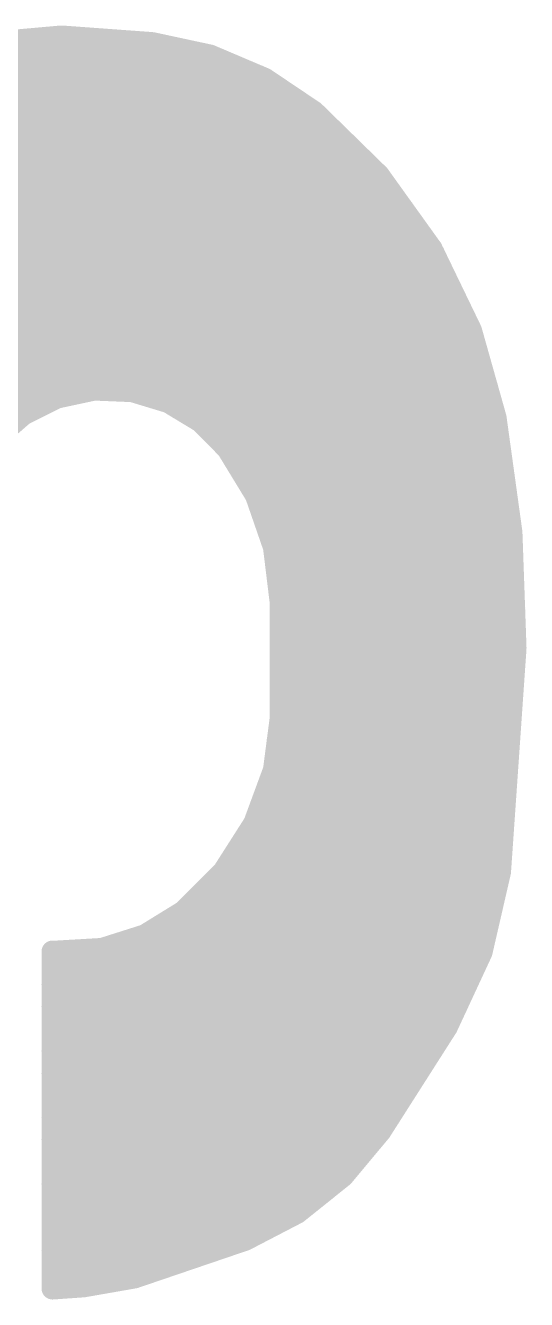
# Model space of a CAD drawing. Extents: x -0.1 to 30.6, y -0.1 to 52.6.
# Drawn here: x 14.349 to 14.924, y 20.34 to 21.8 of the extents above; entities that cross this region are included whole.
import ezdxf

# ---------------------------------------------------------------- set-up
doc = ezdxf.new("R2010")
doc.units = 0
doc.layers.add('21', color=41, linetype='CONTINUOUS')

msp = doc.modelspace()

# ---------------------------------------------------------------- linework, layer by layer
at = {"layer": '21', "const_width": 0.0254}
for points in [[(14.3904, 21.7878), (14.2849, 21.7784)], [(14.4945, 21.7802), (14.3904, 21.7878)], [(14.5609, 21.7659), (14.4945, 21.7802)], [(14.2535, 21.7678), (14.5521, 21.7678)], [(14.6235, 21.7393), (14.5609, 21.7659)], [(14.181, 21.7424), (14.6163, 21.7424)], [(14.6799, 21.7014), (14.6235, 21.7393)], [(14.1408, 21.717), (14.6567, 21.717)], [(14.1141, 21.6916), (14.6899, 21.6916)], [(14.7542, 21.6288), (14.6799, 21.7014)], [(14.0937, 21.6662), (14.7159, 21.6662)], [(14.075, 21.6408), (14.7419, 21.6408)], [(14.8148, 21.5444), (14.7542, 21.6288)], [(14.0566, 21.6154), (14.7638, 21.6154)], [(14.043, 21.59), (14.7821, 21.59)], [(14.6647, 21.4779), (14.3319, 21.5897)], [(14.3243, 21.5795), (14.6494, 21.4703)], [(14.2922, 21.5646), (14.4066, 21.5646)], [(14.3687, 21.5646), (14.8003, 21.5646)], [(14.86, 21.4509), (14.8148, 21.5444)], [(14.2774, 21.5392), (14.4822, 21.5392)], [(14.4443, 21.5392), (14.8174, 21.5392)], [(14.2626, 21.5138), (14.5578, 21.5138)], [(14.5199, 21.5138), (14.8296, 21.5138)], [(14.2478, 21.4884), (14.6334, 21.4884)], [(14.5955, 21.4884), (14.8419, 21.4884)], [(14.7561, 21.0664), (14.6647, 21.4779)], [(14.2331, 21.463), (14.668, 21.463)], [(14.6494, 21.4703), (14.7383, 21.0766)], [(14.651, 21.463), (14.8541, 21.463)], [(14.8882, 21.3509), (14.86, 21.4509)], [(14.2183, 21.4376), (14.6737, 21.4376)], [(14.6568, 21.4376), (14.8637, 21.4376)], [(14.2035, 21.4122), (14.6793, 21.4122)], [(14.6625, 21.4122), (14.8709, 21.4122)], [(14.1888, 21.3868), (14.6849, 21.3868)], [(14.6683, 21.3868), (14.8781, 21.3868)], [(14.3464, 21.3546), (14.3854, 21.3741)], [(14.3854, 21.3741), (14.428, 21.3832)], [(14.428, 21.3832), (14.4716, 21.3814)], [(14.4716, 21.3814), (14.5132, 21.3688)], [(14.174, 21.3614), (14.3599, 21.3614)], [(14.3135, 21.326), (14.3464, 21.3546)], [(14.5132, 21.3688), (14.5504, 21.3463)], [(14.5254, 21.3614), (14.6906, 21.3614)], [(14.674, 21.3614), (14.8852, 21.3614)], [(14.5504, 21.3463), (14.5809, 21.3154)], [(14.9064, 21.2194), (14.8882, 21.3509)], [(14.5606, 21.336), (14.6962, 21.336)], [(14.6797, 21.336), (14.8903, 21.336)], [(14.5809, 21.3154), (14.6136, 21.2618)], [(14.5838, 21.3106), (14.7019, 21.3106)], [(14.6855, 21.3106), (14.8938, 21.3106)], [(14.5993, 21.2852), (14.7075, 21.2852)], [(14.6912, 21.2852), (14.8973, 21.2852)], [(14.6136, 21.2618), (14.6342, 21.2024)], [(14.6143, 21.2598), (14.7131, 21.2598)], [(14.6969, 21.2598), (14.9008, 21.2598)], [(14.6231, 21.2344), (14.7188, 21.2344)], [(14.7027, 21.2344), (14.9043, 21.2344)], [(14.6319, 21.209), (14.7244, 21.209)], [(14.7084, 21.209), (14.9068, 21.209)], [(14.9111, 21.0868), (14.9064, 21.2194)], [(14.6342, 21.2024), (14.6418, 21.1401)], [(14.6365, 21.1836), (14.7301, 21.1836)], [(14.7141, 21.1836), (14.9077, 21.1836)], [(14.6396, 21.1582), (14.7357, 21.1582)], [(14.7199, 21.1582), (14.9086, 21.1582)], [(14.6418, 21.1401), (14.6418, 21.0055)], [(14.6418, 21.1328), (14.7414, 21.1328)], [(14.7256, 21.1328), (14.9095, 21.1328)], [(14.6418, 21.1074), (14.747, 21.1074)], [(14.7313, 21.1074), (14.9104, 21.1074)], [(14.6418, 21.082), (14.7526, 21.082)], [(14.7371, 21.082), (14.9108, 21.082)], [(14.8933, 20.8302), (14.9111, 21.0868)], [(14.7383, 21.0766), (14.3802, 20.3527)], [(14.3802, 20.3527), (14.7561, 21.0664)], [(14.6418, 21.0566), (14.7509, 21.0566)], [(14.7284, 21.0566), (14.909, 21.0566)], [(14.6418, 21.0312), (14.7376, 21.0312)], [(14.7158, 21.0312), (14.9072, 21.0312)], [(14.6418, 21.0055), (14.6342, 20.9471)], [(14.6418, 21.0058), (14.7242, 21.0058)], [(14.7033, 21.0058), (14.9055, 21.0058)], [(14.6385, 20.9804), (14.7108, 20.9804)], [(14.6907, 20.9804), (14.9037, 20.9804)], [(14.6342, 20.9471), (14.6116, 20.8858)], [(14.6352, 20.955), (14.6974, 20.955)], [(14.6781, 20.955), (14.902, 20.955)], [(14.6278, 20.9296), (14.684, 20.9296)], [(14.6656, 20.9296), (14.9002, 20.9296)], [(14.6184, 20.9042), (14.6707, 20.9042)], [(14.653, 20.9042), (14.8984, 20.9042)], [(14.6116, 20.8858), (14.5764, 20.8307)], [(14.6072, 20.8788), (14.6573, 20.8788)], [(14.6405, 20.8788), (14.8967, 20.8788)], [(14.5909, 20.8534), (14.6439, 20.8534)], [(14.6279, 20.8534), (14.8949, 20.8534)], [(14.5764, 20.8307), (14.5301, 20.7845)], [(14.8721, 20.7381), (14.8933, 20.8302)], [(14.5737, 20.828), (14.6305, 20.828)], [(14.6153, 20.828), (14.8928, 20.828)], [(14.5482, 20.8026), (14.6172, 20.8026)], [(14.6028, 20.8026), (14.8869, 20.8026)], [(14.5301, 20.7845), (14.4861, 20.7574)], [(14.5183, 20.7772), (14.6038, 20.7772)], [(14.5902, 20.7772), (14.8811, 20.7772)], [(14.4861, 20.7574), (14.4369, 20.7418)], [(14.4369, 20.7418), (14.3853, 20.7388)], [(14.4685, 20.7518), (14.5904, 20.7518)], [(14.5776, 20.7518), (14.8752, 20.7518)], [(14.3853, 20.7388), (14.3802, 20.7388)], [(14.3802, 20.7388), (14.3802, 20.3527)], [(14.8323, 20.6524), (14.8721, 20.7381)], [(14.3802, 20.7264), (14.577, 20.7264)], [(14.5651, 20.7264), (14.8666, 20.7264)], [(14.3802, 20.701), (14.5636, 20.701)], [(14.5525, 20.701), (14.8548, 20.701)], [(14.3802, 20.6756), (14.5503, 20.6756)], [(14.5399, 20.6756), (14.8431, 20.6756)], [(14.3802, 20.6502), (14.5369, 20.6502)], [(14.5274, 20.6502), (14.8309, 20.6502)], [(14.7561, 20.533), (14.8323, 20.6524)], [(14.3802, 20.6248), (14.5235, 20.6248)], [(14.5148, 20.6248), (14.8147, 20.6248)], [(14.3802, 20.5994), (14.5101, 20.5994)], [(14.5022, 20.5994), (14.7985, 20.5994)], [(14.3802, 20.574), (14.4968, 20.574)], [(14.4897, 20.574), (14.7823, 20.574)], [(14.3802, 20.5486), (14.4834, 20.5486)], [(14.4771, 20.5486), (14.7661, 20.5486)], [(14.3802, 20.5232), (14.47, 20.5232)], [(14.4645, 20.5232), (14.7479, 20.5232)], [(14.7131, 20.4815), (14.7561, 20.533)], [(14.3802, 20.4978), (14.4566, 20.4978)], [(14.452, 20.4978), (14.7267, 20.4978)], [(14.6607, 20.4395), (14.7131, 20.4815)], [(14.3802, 20.4724), (14.4432, 20.4724)], [(14.4394, 20.4724), (14.7017, 20.4724)], [(14.3802, 20.447), (14.4299, 20.447)], [(14.4268, 20.447), (14.67, 20.447)], [(14.6012, 20.4086), (14.6607, 20.4395)], [(14.3802, 20.4216), (14.4165, 20.4216)], [(14.4143, 20.4216), (14.6262, 20.4216)], [(14.4742, 20.3654), (14.6012, 20.4086)], [(14.3802, 20.3962), (14.4031, 20.3962)], [(14.4017, 20.3962), (14.5647, 20.3962)], [(14.3802, 20.3708), (14.3897, 20.3708)], [(14.3892, 20.3708), (14.4901, 20.3708)], [(14.4158, 20.3552), (14.4742, 20.3654)], [(14.3802, 20.3527), (14.4158, 20.3552)]]:
    msp.add_lwpolyline(points, dxfattribs=at)
at = {"layer": '21', "const_width": 0.0127}
for points in [[(14.3909, 21.7941, 1), (14.3899, 21.7815)], [(14.391, 21.7815, 1), (14.3898, 21.7941)], [(14.4958, 21.7864, 1), (14.4932, 21.774)], [(14.494, 21.7739, 1), (14.495, 21.7865)], [(14.5521, 21.7614, 1), (14.5521, 21.7742)], [(14.5634, 21.7718, 1), (14.5585, 21.7601)], [(14.5596, 21.7597, 1), (14.5623, 21.7721)], [(14.6163, 21.736, 1), (14.6163, 21.7488)], [(14.627, 21.7446, 1), (14.62, 21.7341)], [(14.621, 21.7335, 1), (14.626, 21.7452)], [(14.6567, 21.7107, 1), (14.6567, 21.7234)], [(14.6843, 21.7059, 1), (14.6755, 21.6969)], [(14.6764, 21.6961, 1), (14.6834, 21.7067)], [(14.6899, 21.6852, 1), (14.6899, 21.698)], [(14.7159, 21.6598, 1), (14.7159, 21.6726)], [(14.7419, 21.6345, 1), (14.7419, 21.6472)], [(14.7594, 21.6325, 1), (14.749, 21.6251)], [(14.7498, 21.6243, 1), (14.7586, 21.6333)], [(14.7638, 21.609, 1), (14.7638, 21.6218)], [(14.7821, 21.5836, 1), (14.7821, 21.5964)], [(14.3687, 21.571, 1), (14.3687, 21.5583)], [(14.4066, 21.5583, 1), (14.4066, 21.571)], [(14.8003, 21.5583, 1), (14.8003, 21.571)], [(14.8206, 21.5472, 1), (14.8091, 21.5417)], [(14.4443, 21.5456, 1), (14.4443, 21.5328)], [(14.4822, 21.5328, 1), (14.4822, 21.5456)], [(14.8097, 21.5407, 1), (14.82, 21.5481)], [(14.8174, 21.5328, 1), (14.8174, 21.5456)], [(14.5199, 21.5202, 1), (14.5199, 21.5074)], [(14.5578, 21.5074, 1), (14.5578, 21.5202)], [(14.8296, 21.5074, 1), (14.8296, 21.5202)], [(14.5955, 21.4948, 1), (14.5955, 21.4821)], [(14.6334, 21.4821, 1), (14.6334, 21.4948)], [(14.8419, 21.4821, 1), (14.8419, 21.4948)], [(14.6709, 21.4793, 1), (14.6585, 21.4765)], [(14.6627, 21.4719, 1), (14.6667, 21.4839)], [(14.6556, 21.4717, 1), (14.6432, 21.4689)], [(14.651, 21.4694, 1), (14.651, 21.4566)], [(14.6474, 21.4643, 1), (14.6514, 21.4763)], [(14.668, 21.4566, 1), (14.668, 21.4694)], [(14.8541, 21.4566, 1), (14.8541, 21.4694)], [(14.8661, 21.4526, 1), (14.8538, 21.4491)], [(14.8542, 21.4481, 1), (14.8657, 21.4536)], [(14.6568, 21.444, 1), (14.6568, 21.4312)], [(14.6737, 21.4312, 1), (14.6737, 21.444)], [(14.8637, 21.4312, 1), (14.8637, 21.444)], [(14.6625, 21.4186, 1), (14.6625, 21.4059)], [(14.6793, 21.4059, 1), (14.6793, 21.4186)], [(14.8709, 21.4059, 1), (14.8709, 21.4186)], [(14.6683, 21.3932, 1), (14.6683, 21.3804)], [(14.6849, 21.3804, 1), (14.6849, 21.3932)], [(14.8781, 21.3804, 1), (14.8781, 21.3932)], [(14.384, 21.3803, 1), (14.3867, 21.3679)], [(14.3882, 21.3684, 1), (14.3825, 21.3798)], [(14.4283, 21.3896, 1), (14.4278, 21.3769)], [(14.4293, 21.377, 1), (14.4267, 21.3895)], [(14.4734, 21.3875, 1), (14.4698, 21.3753)], [(14.4713, 21.3751, 1), (14.4719, 21.3877)], [(14.3505, 21.3498, 1), (14.3422, 21.3594)], [(14.3599, 21.355, 1), (14.3599, 21.3678)], [(14.5165, 21.3742, 1), (14.5099, 21.3634)], [(14.5113, 21.3627, 1), (14.515, 21.3749)], [(14.5254, 21.3678, 1), (14.5254, 21.355)], [(14.674, 21.3678, 1), (14.674, 21.355)], [(14.6906, 21.355, 1), (14.6906, 21.3678)], [(14.8852, 21.355, 1), (14.8852, 21.3678)], [(14.3435, 21.3603, 1), (14.3492, 21.3489)], [(14.5549, 21.3508, 1), (14.5459, 21.3419)], [(14.5471, 21.3409, 1), (14.5537, 21.3518)], [(14.8945, 21.3518, 1), (14.8819, 21.35)], [(14.8821, 21.3492, 1), (14.8943, 21.3526)], [(14.5606, 21.3424, 1), (14.5606, 21.3297)], [(14.6797, 21.3424, 1), (14.6797, 21.3297)], [(14.6962, 21.3297, 1), (14.6962, 21.3424)], [(14.8903, 21.3297, 1), (14.8903, 21.3424)], [(14.5863, 21.3187, 1), (14.5755, 21.3121)], [(14.5764, 21.3109, 1), (14.5854, 21.3199)], [(14.5838, 21.317, 1), (14.5838, 21.3042)], [(14.6855, 21.317, 1), (14.6855, 21.3042)], [(14.7019, 21.3042, 1), (14.7019, 21.317)], [(14.8938, 21.3042, 1), (14.8938, 21.317)], [(14.5993, 21.2916, 1), (14.5993, 21.2788)], [(14.6912, 21.2916, 1), (14.6912, 21.2788)], [(14.7075, 21.2788, 1), (14.7075, 21.2916)], [(14.8973, 21.2788, 1), (14.8973, 21.2916)], [(14.6196, 21.2638, 1), (14.6076, 21.2597)], [(14.6143, 21.2662, 1), (14.6143, 21.2535)], [(14.6081, 21.2585, 1), (14.619, 21.2651)], [(14.6969, 21.2662, 1), (14.6969, 21.2535)], [(14.7131, 21.2535, 1), (14.7131, 21.2662)], [(14.9008, 21.2535, 1), (14.9008, 21.2662)], [(14.6231, 21.2408, 1), (14.6231, 21.228)], [(14.7027, 21.2408, 1), (14.7027, 21.228)], [(14.7188, 21.228, 1), (14.7188, 21.2408)], [(14.9043, 21.228, 1), (14.9043, 21.2408)], [(14.6319, 21.2154, 1), (14.6319, 21.2026)], [(14.7084, 21.2154, 1), (14.7084, 21.2026)], [(14.7244, 21.2026, 1), (14.7244, 21.2154)], [(14.9128, 21.2197, 1), (14.9001, 21.2192)], [(14.9001, 21.2186, 1), (14.9127, 21.2203)], [(14.9068, 21.2026, 1), (14.9068, 21.2154)], [(14.6405, 21.2032, 1), (14.6279, 21.2017)], [(14.6282, 21.2004, 1), (14.6402, 21.2045)], [(14.6365, 21.19, 1), (14.6365, 21.1773)], [(14.7141, 21.19, 1), (14.7141, 21.1773)], [(14.7301, 21.1773, 1), (14.7301, 21.19)], [(14.9077, 21.1773, 1), (14.9077, 21.19)], [(14.6396, 21.1646, 1), (14.6396, 21.1518)], [(14.7199, 21.1646, 1), (14.7199, 21.1518)], [(14.7357, 21.1518, 1), (14.7357, 21.1646)], [(14.9086, 21.1518, 1), (14.9086, 21.1646)], [(14.6481, 21.1401, 1), (14.6355, 21.1401)], [(14.6418, 21.1392, 1), (14.6418, 21.1264)], [(14.6355, 21.1393, 1), (14.6481, 21.1409)], [(14.7256, 21.1392, 1), (14.7256, 21.1264)], [(14.7414, 21.1264, 1), (14.7414, 21.1392)], [(14.9095, 21.1264, 1), (14.9095, 21.1392)], [(14.6418, 21.1138, 1), (14.6418, 21.1011)], [(14.7313, 21.1138, 1), (14.7313, 21.1011)], [(14.747, 21.1011, 1), (14.747, 21.1138)], [(14.9104, 21.1011, 1), (14.9104, 21.1138)], [(14.6418, 21.0884, 1), (14.6418, 21.0756)], [(14.7371, 21.0884, 1), (14.7371, 21.0756)], [(14.7526, 21.0756, 1), (14.7526, 21.0884)], [(14.9174, 21.0864, 1), (14.9048, 21.0872)], [(14.9048, 21.0866, 1), (14.9174, 21.087)], [(14.9108, 21.0756, 1), (14.9108, 21.0884)], [(14.7321, 21.0752, 1), (14.7445, 21.078)], [(14.744, 21.0738, 1), (14.7326, 21.0794)], [(14.7617, 21.0634, 1), (14.7505, 21.0694)], [(14.6418, 21.063, 1), (14.6418, 21.0502)], [(14.7284, 21.063, 1), (14.7284, 21.0502)], [(14.7499, 21.065, 1), (14.7623, 21.0678)], [(14.7509, 21.0502, 1), (14.7509, 21.063)], [(14.909, 21.0502, 1), (14.909, 21.063)], [(14.6418, 21.0376, 1), (14.6418, 21.0249)], [(14.7158, 21.0376, 1), (14.7158, 21.0249)], [(14.7376, 21.0249, 1), (14.7376, 21.0376)], [(14.9072, 21.0249, 1), (14.9072, 21.0376)], [(14.6418, 21.0122, 1), (14.6418, 20.9994)], [(14.6481, 21.0047, 1), (14.6355, 21.0063)], [(14.7033, 21.0122, 1), (14.7033, 20.9994)], [(14.7242, 20.9994, 1), (14.7242, 21.0122)], [(14.9055, 20.9994, 1), (14.9055, 21.0122)], [(14.6355, 21.0055, 1), (14.6481, 21.0055)], [(14.6385, 20.9868, 1), (14.6385, 20.974)], [(14.6907, 20.9868, 1), (14.6907, 20.974)], [(14.7108, 20.974, 1), (14.7108, 20.9868)], [(14.9037, 20.974, 1), (14.9037, 20.9868)], [(14.6402, 20.9449, 1), (14.6282, 20.9493)], [(14.6352, 20.9614, 1), (14.6352, 20.9487)], [(14.6781, 20.9614, 1), (14.6781, 20.9487)], [(14.6974, 20.9487, 1), (14.6974, 20.9614)], [(14.902, 20.9487, 1), (14.902, 20.9614)], [(14.6279, 20.9479, 1), (14.6405, 20.9463)], [(14.6278, 20.936, 1), (14.6278, 20.9232)], [(14.6656, 20.936, 1), (14.6656, 20.9232)], [(14.684, 20.9232, 1), (14.684, 20.936)], [(14.9002, 20.9232, 1), (14.9002, 20.936)], [(14.6184, 20.9106, 1), (14.6184, 20.8978)], [(14.653, 20.9106, 1), (14.653, 20.8978)], [(14.6707, 20.8978, 1), (14.6707, 20.9106)], [(14.8984, 20.8978, 1), (14.8984, 20.9106)], [(14.6072, 20.8852, 1), (14.6072, 20.8725)], [(14.6057, 20.8879, 1), (14.6176, 20.8836)], [(14.617, 20.8823, 1), (14.6063, 20.8892)], [(14.6405, 20.8852, 1), (14.6405, 20.8725)], [(14.6573, 20.8725, 1), (14.6573, 20.8852)], [(14.8967, 20.8725, 1), (14.8967, 20.8852)], [(14.5909, 20.8598, 1), (14.5909, 20.847)], [(14.6279, 20.8598, 1), (14.6279, 20.847)], [(14.6439, 20.847, 1), (14.6439, 20.8598)], [(14.8949, 20.847, 1), (14.8949, 20.8598)], [(14.5808, 20.8262, 1), (14.5719, 20.8352)], [(14.8995, 20.8288, 1), (14.8871, 20.8316)], [(14.5737, 20.8344, 1), (14.5737, 20.8216)], [(14.571, 20.8341, 1), (14.5817, 20.8273)], [(14.6153, 20.8344, 1), (14.6153, 20.8216)], [(14.6305, 20.8216, 1), (14.6305, 20.8344)], [(14.887, 20.8306, 1), (14.8996, 20.8298)], [(14.8928, 20.8216, 1), (14.8928, 20.8344)], [(14.5482, 20.809, 1), (14.5482, 20.7963)], [(14.6028, 20.809, 1), (14.6028, 20.7963)], [(14.6172, 20.7963, 1), (14.6172, 20.809)], [(14.8869, 20.7963, 1), (14.8869, 20.809)], [(14.5183, 20.7836, 1), (14.5183, 20.7708)], [(14.5256, 20.789, 1), (14.5346, 20.78)], [(14.5334, 20.7791, 1), (14.5268, 20.7899)], [(14.5902, 20.7836, 1), (14.5902, 20.7708)], [(14.6038, 20.7708, 1), (14.6038, 20.7836)], [(14.8811, 20.7708, 1), (14.8811, 20.7836)], [(14.4828, 20.7628, 1), (14.4895, 20.752)], [(14.488, 20.7513, 1), (14.4842, 20.7634)], [(14.435, 20.7479, 1), (14.4388, 20.7358)], [(14.4372, 20.7355, 1), (14.4365, 20.7482)], [(14.4685, 20.7582, 1), (14.4685, 20.7454)], [(14.5776, 20.7582, 1), (14.5776, 20.7454)], [(14.5904, 20.7454, 1), (14.5904, 20.7582)], [(14.8752, 20.7454, 1), (14.8752, 20.7582)], [(14.3802, 20.7452, 1), (14.3802, 20.7325)], [(14.3802, 20.7328, 1), (14.3802, 20.7201)], [(14.3865, 20.7388, 1), (14.3739, 20.7388)], [(14.3849, 20.7451, 1), (14.3857, 20.7325)], [(14.3853, 20.7325, 1), (14.3853, 20.7452)], [(14.5651, 20.7328, 1), (14.5651, 20.7201)], [(14.577, 20.7201, 1), (14.577, 20.7328)], [(14.8659, 20.7395, 1), (14.8783, 20.7367)], [(14.8778, 20.7354, 1), (14.8663, 20.7408)], [(14.8666, 20.7201, 1), (14.8666, 20.7328)], [(14.3802, 20.7074, 1), (14.3802, 20.6946)], [(14.5525, 20.7074, 1), (14.5525, 20.6946)], [(14.5636, 20.6946, 1), (14.5636, 20.7074)], [(14.8548, 20.6946, 1), (14.8548, 20.7074)], [(14.3802, 20.682, 1), (14.3802, 20.6692)], [(14.5399, 20.682, 1), (14.5399, 20.6692)], [(14.5503, 20.6692, 1), (14.5503, 20.682)], [(14.8431, 20.6692, 1), (14.8431, 20.682)], [(14.3802, 20.6566, 1), (14.3802, 20.6439)], [(14.5274, 20.6566, 1), (14.5274, 20.6439)], [(14.5369, 20.6439, 1), (14.5369, 20.6566)], [(14.8265, 20.6551, 1), (14.8381, 20.6497)], [(14.8377, 20.649, 1), (14.8269, 20.6558)], [(14.8309, 20.6439, 1), (14.8309, 20.6566)], [(14.3802, 20.6312, 1), (14.3802, 20.6184)], [(14.5148, 20.6312, 1), (14.5148, 20.6184)], [(14.5235, 20.6184, 1), (14.5235, 20.6312)], [(14.8147, 20.6184, 1), (14.8147, 20.6312)], [(14.3802, 20.6058, 1), (14.3802, 20.593)], [(14.5022, 20.6058, 1), (14.5022, 20.593)], [(14.5101, 20.593, 1), (14.5101, 20.6058)], [(14.7985, 20.593, 1), (14.7985, 20.6058)], [(14.3802, 20.5804, 1), (14.3802, 20.5677)], [(14.4897, 20.5804, 1), (14.4897, 20.5677)], [(14.4968, 20.5677, 1), (14.4968, 20.5804)], [(14.7823, 20.5677, 1), (14.7823, 20.5804)], [(14.3802, 20.555, 1), (14.3802, 20.5422)], [(14.4771, 20.555, 1), (14.4771, 20.5422)], [(14.4834, 20.5422, 1), (14.4834, 20.555)], [(14.7661, 20.5422, 1), (14.7661, 20.555)], [(14.3802, 20.5296, 1), (14.3802, 20.5168)], [(14.4645, 20.5296, 1), (14.4645, 20.5168)], [(14.47, 20.5168, 1), (14.47, 20.5296)], [(14.7479, 20.5168, 1), (14.7479, 20.5296)], [(14.7507, 20.5364, 1), (14.7615, 20.5296)], [(14.761, 20.5289, 1), (14.7512, 20.5371)], [(14.3802, 20.5042, 1), (14.3802, 20.4915)], [(14.452, 20.5042, 1), (14.452, 20.4915)], [(14.4566, 20.4915, 1), (14.4566, 20.5042)], [(14.7267, 20.4915, 1), (14.7267, 20.5042)], [(14.7082, 20.4856, 1), (14.7179, 20.4775)], [(14.717, 20.4766, 1), (14.7091, 20.4865)], [(14.3802, 20.4788, 1), (14.3802, 20.466)], [(14.4394, 20.4788, 1), (14.4394, 20.466)], [(14.4432, 20.466, 1), (14.4432, 20.4788)], [(14.7017, 20.466, 1), (14.7017, 20.4788)], [(14.3802, 20.4534, 1), (14.3802, 20.4407)], [(14.4268, 20.4534, 1), (14.4268, 20.4407)], [(14.4299, 20.4407, 1), (14.4299, 20.4534)], [(14.6568, 20.4445, 1), (14.6647, 20.4346)], [(14.6637, 20.4339, 1), (14.6578, 20.4452)], [(14.67, 20.4407, 1), (14.67, 20.4534)], [(14.3802, 20.428, 1), (14.3802, 20.4153)], [(14.4143, 20.428, 1), (14.4143, 20.4153)], [(14.4165, 20.4153, 1), (14.4165, 20.428)], [(14.6262, 20.4153, 1), (14.6262, 20.428)], [(14.5983, 20.4142, 1), (14.6041, 20.403)], [(14.6032, 20.4026, 1), (14.5992, 20.4146)], [(14.3802, 20.4026, 1), (14.3802, 20.3898)], [(14.4017, 20.4026, 1), (14.4017, 20.3898)], [(14.4031, 20.3898, 1), (14.4031, 20.4026)], [(14.5647, 20.3898, 1), (14.5647, 20.4026)], [(14.3802, 20.3772, 1), (14.3802, 20.3645)], [(14.3892, 20.3772, 1), (14.3892, 20.3645)], [(14.3897, 20.3645, 1), (14.3897, 20.3772)], [(14.4722, 20.3714, 1), (14.4762, 20.3594)], [(14.4753, 20.3591, 1), (14.4731, 20.3717)], [(14.4901, 20.3645, 1), (14.4901, 20.3772)], [(14.3798, 20.359, 1), (14.3806, 20.3464)], [(14.3746, 20.3557, 1), (14.3858, 20.3497)], [(14.3745, 20.3555, 1), (14.3859, 20.3499)], [(14.4147, 20.3615, 1), (14.4169, 20.3489)], [(14.4162, 20.3489, 1), (14.4154, 20.3615)], [(14.3739, 20.3527, 1), (14.3865, 20.3527)]]:
    msp.add_lwpolyline(points, format="xyb", dxfattribs=at)

doc.saveas('drawing.dxf')
